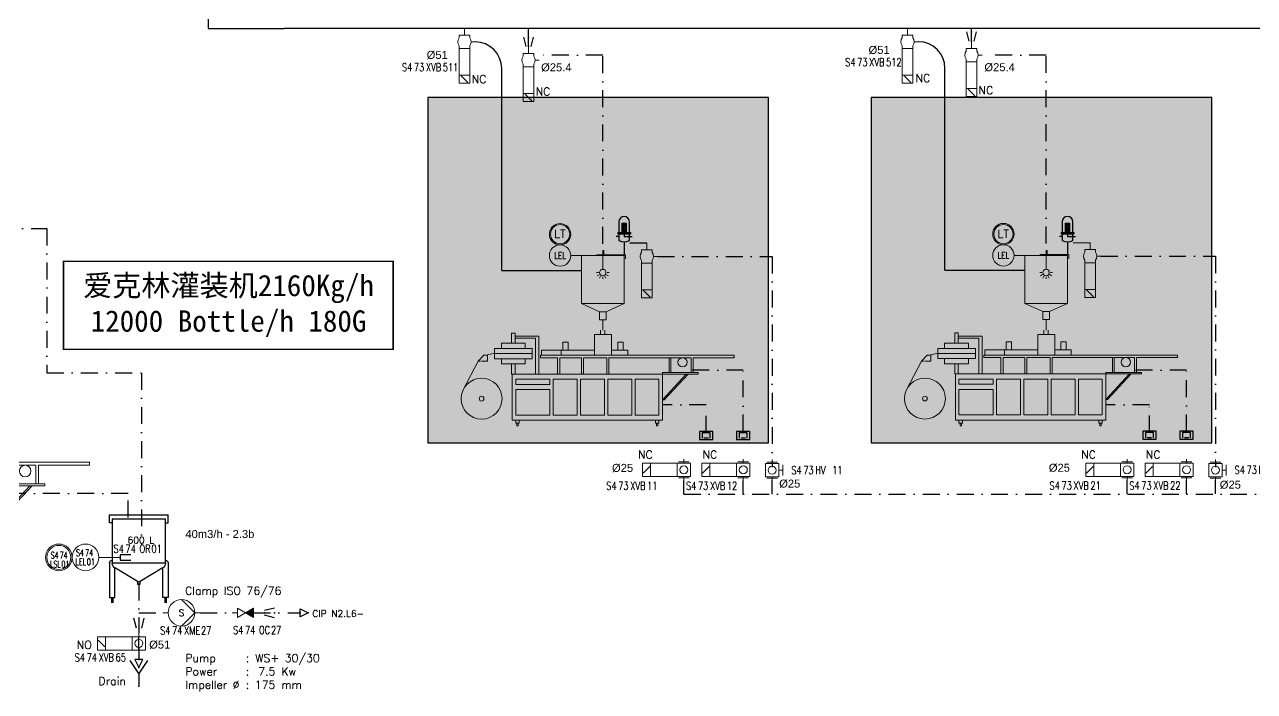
# Model space of a CAD drawing. Header units: inches. Extents: x 17763 to 19852, y 23674 to 24794.
# Drawn here: x 19000 to 19461.1, y 23724.1 to 23974.2 of the extents above; entities that cross this region are included whole.
import ezdxf
from ezdxf.enums import TextEntityAlignment as Align

# ---------------------------------------------------------------- set-up
doc = ezdxf.new("R2010")
doc.units = ezdxf.units.IN
doc.header["$MEASUREMENT"] = 0
doc.linetypes.add('ACAD_ISO02W100', pattern=[15, 12, -3])
doc.linetypes.add('DASHDOT2', pattern=[12.7, 6.35, -3.175, 0, -3.175])
for name, color, linetype, lineweight in [('$31 Equipment', 7, 'Continuous', 9), ('19 Pipe Process', 30, 'Continuous', 30), ('31 Equipment', 7, 'Continuous', 9), ('33 Instruments Labels', 7, 'Continuous', 9), ('AM_0', 7, 'Continuous', 30)]:
    doc.layers.add(name, color=color, linetype=linetype, lineweight=lineweight)
for name, color, linetype in [('DIAMETRE', 7, 'Continuous'), ('MATERIEL-DIVERS', 7, 'Continuous'), ('POMPES-PROCESS', 7, 'Continuous'), ('REPERES', 7, 'Continuous'), ('techn-data', 7, 'Continuous'), ('TEXTES', 7, 'Continuous'), ('TUYAUTERIE-NEP', 4, 'DASHDOT2'), ('TUYAUTERIE-PROCESS', 30, 'Continuous'), ('TXT_FR', 7, 'Continuous'), ('VANNES', 7, 'Continuous'), ('VANNES-PROCESS', 7, 'Continuous')]:
    doc.layers.add(name, color=color, linetype=linetype)
doc.layers.add('FOURNITURE CLIENT', color=7, linetype='Continuous', true_color=0xc8e6e6)
doc.layers.get('REPERES').off()
doc.styles.add('ROMANS', font='ROMANS.SHX')
doc.styles.add('ROMANT', font='romant')
doc.styles.get("Standard").update_dxf_attribs({"font": 'arial.ttf'})
doc.styles.add('USER3', font='ITALIC.SHX', dxfattribs={"bigfont": 'gbcbig.shx'})

# ---------------------------------------------------------------- blocks, each defined once
blk = doc.blocks.new('wqs2qw')
at = {"layer": '31 Equipment'}
for p, q in [((30395.72, 63682.87), (30395.72, 63684.82)), ((30395.72, 63684.82), (30409.35, 63684.82)), ((30416.41, 63684.39), (30396.42, 63684.39)), ((30396.42, 63684.39), (30396.42, 63661.87)), ((30406.37, 63686.77), (30405.98, 63686.77)), ((30405.98, 63686.77), (30405.98, 63684.82)), ((30406.37, 63684.82), (30406.37, 63686.77)), ((30406.43, 63677.94), (30406.43, 63686.44)), ((30416.41, 63661.87), (30416.41, 63684.39)), ((30404.43, 63676.44), (30403.43, 63676.44)), ((30404.7, 63675.44), (30403.83, 63674.94)), ((30405.43, 63674.7), (30404.93, 63673.84)), ((30406.43, 63674.44), (30406.43, 63673.44)), ((30407.43, 63674.7), (30407.93, 63673.84)), ((30408.16, 63675.44), (30409.03, 63674.94)), ((30408.43, 63676.44), (30409.43, 63676.44)), ((30396.42, 63661.87), (30416.41, 63661.87)), ((30404.91, 63658.11), (30396.42, 63661.87)), ((30407.91, 63658.11), (30416.41, 63661.87)), ((30407.91, 63658.11), (30404.91, 63658.11)), ((30404.91, 63654.36), (30404.91, 63658.11)), ((30407.91, 63658.11), (30407.91, 63654.36)), ((30407.91, 63654.36), (30404.91, 63654.36)), ((30406.43, 63654.44), (30406.43, 63649.44)), ((30402.31, 63647.35), (30402.31, 63637.74)), ((30410.31, 63647.35), (30402.31, 63647.35)), ((30405.43, 63649.44), (30405.43, 63647.44)), ((30407.43, 63649.44), (30407.43, 63647.44)), ((30410.31, 63637.74), (30410.31, 63647.35)), ((30436.38, 63646.63), (30447.57, 63646.63)), ((30436.38, 63628.85), (30436.38, 63646.63)), ((30447.57, 63648.07), (30447.57, 63643.27)), ((30449.17, 63648.07), (30447.57, 63648.07)), ((30449.17, 63643.27), (30449.17, 63648.07)), ((30396.95, 63643.86), (30396.95, 63640.1)), ((30399.45, 63643.86), (30396.95, 63643.86)), ((30399.45, 63640.1), (30399.45, 63643.86)), ((30422.69, 63643.86), (30422.69, 63640.1)), ((30425.19, 63643.86), (30422.69, 63643.86)), ((30425.19, 63640.1), (30425.19, 63643.86)), ((30437.98, 63645.67), (30437.98, 63628.85)), ((30447.57, 63645.67), (30437.98, 63645.67)), ((30442.77, 63643.27), (30453.97, 63643.27)), ((30442.77, 63643.27), (30442.77, 63640.86)), ((30447.57, 63643.27), (30442.77, 63643.27)), ((30453.97, 63643.27), (30449.17, 63643.27)), ((30453.97, 63640.86), (30453.97, 63643.27)), ((30344.9, 63637.74), (30378.49, 63637.74)), ((30344.9, 63636.54), (30344.9, 63637.74)), ((30396.71, 63637.74), (30367.13, 63637.74)), ((30435.58, 63637.74), (30391.6, 63637.74)), ((30394.71, 63640.1), (30402.2, 63640.1)), ((30394.71, 63637.85), (30394.71, 63640.1)), ((30402.2, 63640.1), (30399.45, 63640.1)), ((30410.2, 63640.1), (30435.19, 63640.1)), ((30425.94, 63640.1), (30410.2, 63640.1)), ((30425.94, 63637.85), (30425.94, 63640.1)), ((30435.19, 63640.1), (30435.19, 63637.85)), ((30435.58, 63636.54), (30435.58, 63637.74)), ((30457.17, 63640.86), (30439.57, 63640.86)), ((30439.57, 63640.86), (30439.57, 63636.06)), ((30442.77, 63640.86), (30439.57, 63640.86)), ((30439.57, 63638.46), (30457.17, 63638.46)), ((30457.17, 63640.86), (30453.97, 63640.86)), ((30457.17, 63636.06), (30457.17, 63640.86)), ((30457.18, 63638.6), (30457.18, 63638.6)), ((30460.42, 63637.85), (30457.18, 63638.6)), ((30460.52, 63637.74), (30460.52, 63634.86)), ((30462.12, 63637.74), (30460.52, 63637.74)), ((30464.84, 63634.86), (30462.12, 63637.74)), ((30364.09, 63636.54), (30344.9, 63636.54)), ((30364.09, 63629.57), (30364.09, 63636.54)), ((30365.05, 63636.54), (30365.05, 63629.57)), ((30374.49, 63636.54), (30365.05, 63636.54)), ((30368.73, 63636.54), (30396.71, 63636.54)), ((30374.49, 63629.57), (30374.49, 63636.54)), ((30375.29, 63636.54), (30375.29, 63629.57)), ((30378.49, 63636.54), (30375.29, 63636.54)), ((30391.6, 63636.54), (30403.59, 63636.54)), ((30403.59, 63636.54), (30403.59, 63628.85)), ((30404.55, 63636.54), (30415.43, 63636.54)), ((30404.55, 63628.85), (30404.55, 63636.54)), ((30415.43, 63636.54), (30415.43, 63628.85)), ((30416.39, 63636.54), (30426.62, 63636.54)), ((30416.39, 63628.85), (30416.39, 63636.54)), ((30426.62, 63636.54), (30426.62, 63629.33)), ((30427.58, 63636.54), (30435.58, 63636.54)), ((30427.58, 63628.85), (30427.58, 63636.54)), ((30439.57, 63636.06), (30442.77, 63636.06)), ((30453.97, 63636.06), (30442.77, 63636.06)), ((30442.77, 63636.06), (30442.77, 63633.66)), ((30442.77, 63633.66), (30447.57, 63633.66)), ((30447.57, 63633.66), (30449.17, 63633.66)), ((30447.57, 63633.66), (30447.57, 63628.85)), ((30449.17, 63633.66), (30453.97, 63633.66)), ((30449.17, 63628.85), (30449.17, 63633.66)), ((30453.97, 63636.06), (30457.17, 63636.06)), ((30453.97, 63633.66), (30453.97, 63636.06)), ((30460.52, 63634.86), (30463.24, 63634.86)), ((30463.72, 63634.86), (30464.84, 63634.86)), ((30464.84, 63634.86), (30471.88, 63621.4)), ((30361.7, 63629.57), (30378.49, 63629.57)), ((30361.7, 63628.85), (30361.7, 63629.57)), ((30366.49, 63628.85), (30361.7, 63628.85)), ((30365.69, 63628.85), (30367.29, 63628.85)), ((30378.49, 63628.85), (30365.69, 63628.85)), ((30377.69, 63616.84), (30366.49, 63628.85)), ((30367.29, 63628.85), (30378.49, 63616.84)), ((30375.29, 63629.57), (30374.49, 63629.57)), ((30378.49, 63629.57), (30378.49, 63628.85)), ((30378.49, 63628.85), (30388.08, 63628.85)), ((30378.49, 63607.23), (30378.49, 63628.85)), ((30384.88, 63628.85), (30448.85, 63628.85)), ((30403.59, 63628.85), (30404.55, 63628.85)), ((30415.43, 63628.85), (30416.39, 63628.85)), ((30426.62, 63629.33), (30426.62, 63628.85)), ((30437.98, 63628.85), (30436.38, 63628.85)), ((30447.57, 63628.85), (30449.17, 63628.85)), ((30448.85, 63628.85), (30448.85, 63607.23)), ((30380.09, 63626.45), (30391.28, 63626.45)), ((30380.09, 63609.63), (30380.09, 63626.45)), ((30391.28, 63626.45), (30391.28, 63609.63)), ((30392.88, 63626.45), (30404.07, 63626.45)), ((30392.88, 63609.63), (30392.88, 63626.45)), ((30404.07, 63626.45), (30404.07, 63609.63)), ((30405.67, 63626.45), (30405.67, 63609.63)), ((30416.87, 63626.45), (30405.67, 63626.45)), ((30416.87, 63609.63), (30416.87, 63626.45)), ((30418.47, 63626.45), (30418.47, 63609.63)), ((30429.66, 63626.45), (30418.47, 63626.45)), ((30429.66, 63609.63), (30429.66, 63626.45)), ((30431.26, 63626.45), (30447.25, 63626.45)), ((30431.26, 63624.04), (30431.26, 63626.45)), ((30447.25, 63624.04), (30431.26, 63624.04)), ((30447.25, 63626.45), (30447.25, 63624.04)), ((30431.26, 63621.64), (30447.25, 63621.64)), ((30431.26, 63609.63), (30431.26, 63621.64)), ((30447.25, 63621.64), (30447.25, 63609.63)), ((30378.49, 63616.84), (30377.69, 63616.84)), ((30391.28, 63609.63), (30380.09, 63609.63)), ((30404.07, 63609.63), (30392.88, 63609.63)), ((30405.67, 63609.63), (30416.87, 63609.63)), ((30418.47, 63609.63), (30429.66, 63609.63)), ((30447.25, 63609.63), (30431.26, 63609.63)), ((30391.28, 63607.23), (30378.49, 63607.23)), ((30380.09, 63605.78), (30380.09, 63607.23)), ((30381.68, 63605.78), (30380.09, 63605.78)), ((30380.57, 63605.78), (30380.57, 63604.58)), ((30381.2, 63605.78), (30380.57, 63605.78)), ((30380.57, 63604.58), (30381.2, 63604.58)), ((30381.2, 63604.58), (30381.2, 63605.78)), ((30381.68, 63607.23), (30381.68, 63605.78)), ((30448.85, 63607.23), (30384.88, 63607.23)), ((30445.65, 63605.78), (30445.65, 63607.23)), ((30447.25, 63605.78), (30445.65, 63605.78)), ((30446.77, 63605.78), (30446.13, 63605.78)), ((30446.13, 63605.78), (30446.13, 63604.58)), ((30446.13, 63604.58), (30446.77, 63604.58)), ((30446.77, 63604.58), (30446.77, 63605.78)), ((30447.25, 63607.23), (30447.25, 63605.78))]:
    blk.add_line(p, q, dxfattribs=at)
at = {"layer": '31 Equipment', "color": 7}
blk.add_line((30421.43, 63684.44), (30416.43, 63684.44), dxfattribs=at)
at = {"layer": '31 Equipment'}
for centre, radius in [((30426.43, 63694.44), 5), ((30426.43, 63694.44), 4.5), ((30406.43, 63676.44), 1.5), ((30369.05, 63634.38), 2.16), ((30463.24, 63617.32), 9.6), ((30463.24, 63617.32), 1.12)]:
    blk.add_circle(centre, radius, dxfattribs=at)
at = {"layer": '31 Equipment', "color": 7}
blk.add_circle((30426.43, 63684.44), 5, dxfattribs=at)
at = {"layer": '31 Equipment'}
for points in [[(30462.99, 63634.86), (30463.49, 63634.86), (30462.99, 63627.9), (30463.49, 63627.4)], [(30463.49, 63608.18), (30462.99, 63608.68), (30463.49, 63634.86), (30462.99, 63634.86)], [(30462.99, 63627.9), (30463.49, 63627.4), (30448.85, 63627.9), (30448.85, 63627.4)], [(30448.85, 63608.18), (30448.85, 63608.68), (30463.49, 63608.18), (30462.99, 63608.68)]]:
    blk.add_trace(points, dxfattribs=at)
blk = doc.blocks.new('CR')
at = {"color": 7}
for p, q in [((-2.5, 2.5), (2.5, 1.25)), ((2.5, 1.25), (2.5, 1.25)), ((2.5, -1.25), (-2.5, -2.5))]:
    blk.add_line(p, q, dxfattribs=at)
at = {"color": 7, "extrusion": (-1, 0, 0)}
blk.add_point((-2.5, 0), dxfattribs=at)
at = {"color": 7, "extrusion": (1, 0, 0)}
blk.add_point((2.5, 0), dxfattribs=at)
blk = doc.blocks.new('APV-VLV-SSEAT-SW41-3')
at = {"layer": '31 Equipment', "ltscale": 38}
for p, q in [((1.25, 15.25), (-1.25, 12.75)), ((-2, 2.5), (-2, 1.5)), ((2, 2.5), (2, 1.5)), ((2.5, 0), (4, 0)), ((-2, -2.5), (-2, -1.5)), ((2, -2.5), (-2, -2.5)), ((-2, -2.5), (2, -2.5)), ((0, -2.5), (0, -5)), ((2, -2.5), (2, -1.5))]:
    blk.add_line(p, q, dxfattribs=at)
for points in [[(-2, 12.5), (2, 12.5), (2, 15.5), (-2, 15.5)], [(-2, 2.5), (2, 2.5), (2, 12.5), (-2, 12.5)]]:
    blk.add_lwpolyline(points, close=True, dxfattribs=at)
for start, end in [(143.1301, 216.8699), (323.1301, 36.8699)]:
    blk.add_arc((0, 0), 2.5, start, end, dxfattribs=at)
blk = doc.blocks.new('*X56')
at = {"color": 0}
for p, q in [((688.5, 377.37), (691.13, 380)), ((688.5, 378.79), (689.71, 380)), ((688.5, 375.96), (691.5, 378.96)), ((688.5, 374.54), (691.5, 377.54)), ((688.5, 373.13), (691.5, 376.13)), ((689.78, 373), (691.5, 374.72)), ((691.2, 373), (691.5, 373.3))]:
    blk.add_line(p, q, dxfattribs=at)
blk = doc.blocks.new('SAFILT')
for p, q in [((-4, 11), (-4, 3)), ((-1.5, 3), (-1.5, 10)), ((-1.5, 10), (1.5, 10)), ((1.5, 10), (1.5, 3)), ((4, 3), (4, 11)), ((-4, 0), (-6, 0)), ((-4.68, 3), (-4.68, 2)), ((-4.68, 3), (4.68, 3)), ((-4.68, 2), (4.68, 2)), ((-4, 2), (-4, -3)), ((0, 3), (0, 0)), ((0, 0), (6, 0)), ((4, -3), (4, 2)), ((4.68, 3), (4.68, 2)), ((0, -4), (0, -6))]:
    blk.add_line(p, q)
for centre, radius, start, end in [((0, 11), 4, 0, 180), ((0, 4.5), 8.5, 241.92751, 298.07249)]:
    blk.add_arc(centre, radius, start, end)
at = {"xscale": -1}
blk.add_blockref('*X56', (690, -370), dxfattribs=at)
blk.add_blockref('*X56', (-690, -370))
blk = doc.blocks.new('APV-VLVM-BFLY-SVS-1')
at = {"layer": '31 Equipment', "ltscale": 38}
for p, q in [((-2.5, 0), (-4, 0)), ((2.5, 2.5), (-2.5, 2.5)), ((-2.5, 2.5), (-2.5, -2.5)), ((-2, 4), (2, 4)), ((0, 2.5), (0, 4)), ((2.5, -2.5), (2.5, 2.5)), ((2.5, 0), (4, 0)), ((-2.5, -2.5), (2.5, -2.5))]:
    blk.add_line(p, q, dxfattribs=at)
at = {"layer": '31 Equipment'}
for p, q in [((-3, 2), (-3, -2)), ((3, -2), (3, 2))]:
    blk.add_line(p, q, dxfattribs=at)
at = {"layer": '31 Equipment', "ltscale": 38}
blk.add_circle((0, 0), 1.5, dxfattribs=at)
blk = doc.blocks.new('RACCORD')
for p, q in [((-0.5, 2.5), (2.5, 2.5)), ((-0.5, -2.5), (-0.5, 2.5)), ((2.5, 2.5), (2.5, -2.5)), ((2.5, -2.5), (-0.5, -2.5))]:
    blk.add_line(p, q)
at = {"color": 7}
for p, q in [((0, 1.5), (2, 1.5)), ((0, 0.83), (0, -0.83)), ((2, 1.5), (2, -1.5)), ((0, -0.83), (0, -0.83)), ((2, -1.5), (0, -1.5))]:
    blk.add_line(p, q, dxfattribs=at)
blk = doc.blocks.new('REPNORM1')
at = {"layer": 'TEXTES', "style": 'ROMANS', "width": 0.75}
for tag, p in [('ZONE', (-9.75, -1.25)), ('SOUSZONE', (-5.25, -1.25)), ('ELEMENT', (-0.75, -1.25)), ('NUM', (5.59, -1.22))]:
    blk.add_attdef(tag, p, '', height=3, dxfattribs=at)
blk = doc.blocks.new('APV-VLV-BFLY-SVS-3')
at = {"layer": '31 Equipment', "ltscale": 38}
for p, q in [((1.25, 15.25), (-1.25, 12.75)), ((-2.5, 0), (-4, 0)), ((2.5, 2.5), (-2.5, 2.5)), ((-2.5, 2.5), (-2.5, -2.5)), ((2.5, -2.5), (2.5, 2.5)), ((2.5, 0), (4, 0)), ((-2.5, -2.5), (2.5, -2.5))]:
    blk.add_line(p, q, dxfattribs=at)
at = {"layer": '31 Equipment'}
for p, q in [((-3, 2), (-3, -2)), ((3, -2), (3, 2))]:
    blk.add_line(p, q, dxfattribs=at)
at = {"layer": '31 Equipment', "ltscale": 38}
for points in [[(-2.5, 12.5), (2.5, 12.5), (2.5, 15.5), (-2.5, 15.5)], [(-2.5, 2.5), (2.5, 2.5), (2.5, 12.5), (-2.5, 12.5)]]:
    blk.add_lwpolyline(points, close=True, dxfattribs=at)
blk.add_circle((0, 0), 1.5, dxfattribs=at)
blk = doc.blocks.new('FLE23')
at = {"color": 7}
for p, q in [((0, -1.5), (0, 1.5)), ((0, 1.5), (3, 0)), ((3, 0), (0, -1.5))]:
    blk.add_line(p, q, dxfattribs=at)
at = {"layer": 'MATERIEL-DIVERS', "color": 2}
for p in [(0, 0), (3, 0)]:
    blk.add_point(p, dxfattribs=at)
at = {"layer": 'MATERIEL-DIVERS', "color": 7, "extrusion": (-1, 0, 0)}
blk.add_point((0, 0), dxfattribs=at)
at = {"layer": 'MATERIEL-DIVERS', "color": 7, "extrusion": (1, 0, 0)}
blk.add_point((3, 0), dxfattribs=at)
blk = doc.blocks.new('EGOUT')
at = {"color": 7}
for p, q in [((-3.2, 9.61), (0, 4.81)), ((0, 4.81), (3.2, 9.61)), ((0, 4.81), (0, 0))]:
    blk.add_line(p, q, dxfattribs=at)
at = {"color": 7, "extrusion": (0, -1, 0)}
blk.add_point((0, 0), dxfattribs=at)
at = {"layer": 'POMPES-PROCESS', "style": 'ROMANS'}
blk.add_attdef('EGOUT', text='', height=3, dxfattribs=at).set_placement((0, -4), align=Align.MIDDLE)
blk = doc.blocks.new('APV-FCE-NRV-GEN-1')
at = {"layer": '31 Equipment'}
h = blk.add_hatch(dxfattribs=at)
h.set_pattern_fill('ANSI31', color=256, scale=0.01, style=0)
h.set_pattern_definition([(45, (0, 0), (-0.02245064, 0.02245064), [])])
h.paths.add_polyline_path([(3, 1.75), (3, -1.75), (0, 0)])
at = {"layer": '31 Equipment', "linetype": 'ACAD_ISO02W100', "ltscale": 38}
for p, q in [((-3, 0), (-5, 0)), ((0, 0), (-3, 1.75)), ((-3, 1.75), (-3, -1.75)), ((0, 0), (-3, -1.75)), ((0, 0), (3, 1.75)), ((0, 0), (3, -1.75)), ((3, 1.75), (3, -1.75)), ((3, 0), (5, 0))]:
    blk.add_line(p, q, dxfattribs=at)
blk = doc.blocks.new('APV-INS-M-L-LE2')
at = {"layer": '31 Equipment', "color": 7}
blk.add_line((5, 0), (13, 0), dxfattribs=at)
at = {"layer": '31 Equipment', "lineweight": 25}
blk.add_lwpolyline([(17, 1), (13, 1), (13, 0), (13, -1), (17, -1)], dxfattribs=at)
at = {"layer": '31 Equipment', "color": 7}
blk.add_circle((0, 0), 5, dxfattribs=at)
at = {"layer": '33 Instruments Labels', "style": 'ROMANS', "width": 0.8}
blk.add_attdef('LE?', text='', height=3, dxfattribs=at).set_placement((0, 0), align=Align.MIDDLE)
blk = doc.blocks.new('BACONC2')
at = {"color": 7}
for p, q in [((-9.99, 14.84), (-9.99, 31.46)), ((-9.99, 31.45), (9.99, 31.45)), ((9.98, 31.46), (9.98, 14.84)), ((-11, 15), (-11, 2)), ((9.98, 15), (-10, 15)), ((11, 15), (11, 2)), ((-9, 2), (-9, 13.1)), ((-8.77, 13), (-0.5, 8)), ((0.5, 8), (8.76, 13)), ((9, 2), (9, 13.1)), ((-0.5, 7), (-0.5, 8)), ((0.5, 8), (-0.5, 8)), ((0.5, 7), (-0.5, 7)), ((0.5, 8), (0.5, 7)), ((-11, 2), (-9, 2)), ((11, 2), (9, 2))]:
    blk.add_line(p, q, dxfattribs=at)
at = {"color": 7, "const_width": 1}
for points in [[(-10, 2), (-10, 0)], [(10, 2), (10, 0)]]:
    blk.add_lwpolyline(points, dxfattribs=at)
at = {"color": 7}
for centre, radius, start, end in [((-10, 15), 1, 90, 180), ((-7.99, 14.84), 2, 180, 247.0717), ((7.98, 14.84), 2, 292.9479, 0), ((10, 15), 1, 0, 90)]:
    blk.add_arc(centre, radius, start, end, dxfattribs=at)
at = {"color": 7, "extrusion": (0, -1, 0)}
blk.add_point((0, 7), dxfattribs=at)
at = {"layer": 'TUYAUTERIE-NEP', "color": 2}
blk.add_point((0, 7), dxfattribs=at)
at = {"layer": 'TUYAUTERIE-NEP', "color": 7, "extrusion": (0, -1, 0)}
blk.add_point((0, 7), dxfattribs=at)
at = {"layer": 'VANNES-PROCESS'}
for p, q in [((11, 33), (-11, 33)), ((-11, 30), (-11, 33)), ((11, 30), (11, 33)), ((-10, 30), (-11, 30)), ((10, 30), (11, 30))]:
    blk.add_line(p, q, dxfattribs=at)
blk = doc.blocks.new('APV-PMP-GEN-CENTRI-1')
at = {"layer": '31 Equipment', "ltscale": 38}
for p, q in [((5, 0), (0, 5)), ((-5, 0), (-7, 0)), ((5, 0), (0, -5)), ((5, 0), (7, 0))]:
    blk.add_line(p, q, dxfattribs=at)
blk.add_circle((0, 0), 5, dxfattribs=at)
at = {"layer": '31 Equipment', "style": 'ROMANT', "flags": 8}
blk.add_attdef('I', text='', height=2.5, dxfattribs=at).set_placement((0, 0), align=Align.MIDDLE)
blk = doc.blocks.new('APV-INS-F-L-LS')
at = {"layer": '31 Equipment'}
for radius in [5, 4.5]:
    blk.add_circle((0, 0), radius, dxfattribs=at)
at = {"layer": '33 Instruments Labels', "style": 'ROMANS', "width": 0.8}
blk.add_attdef('LS?', text='', height=3, dxfattribs=at).set_placement((0, 0), align=Align.MIDDLE)
blk = doc.blocks.new('REPNORM')
at = {"layer": 'TEXTES', "style": 'ROMANS', "width": 0.75}
for tag, p in [('ZONE', (-9.75, -1.25)), ('SOUSZONE', (-5.25, -1.25)), ('ELEMENT', (0, -1.25)), ('NUM', (4.5, -1.25))]:
    blk.add_attdef(tag, p, '', height=3, dxfattribs=at)
blk = doc.blocks.new('REPINS2')
at = {"layer": 'TEXTES', "style": 'ROMANS', "width": 0.7}
for tag, p in [('ZONE', (-3.35, 0.8)), ('SOUSZONE', (0.05, 0.8)), ('NUM', (0.7, -2.6))]:
    blk.add_attdef(tag, p, '', height=2.5, dxfattribs=at)
blk.add_attdef('ELEMENT', text='', height=2.5, dxfattribs=at).set_placement((-1.56, -2.59), align=Align.CENTER)
blk = doc.blocks.new('FLE23-A')
at = {"color": 7}
for p, q in [((0, 1.5), (-3, 0)), ((-3, 0), (0, -1.5)), ((0, -1.5), (0, 1.5))]:
    blk.add_line(p, q, dxfattribs=at)
at = {"layer": 'MATERIEL-DIVERS', "color": 7, "extrusion": (-1, 0, 0)}
blk.add_point((-3, 0), dxfattribs=at)
at = {"layer": 'MATERIEL-DIVERS', "color": 2}
for p in [(-3, 0), (0, 0)]:
    blk.add_point(p, dxfattribs=at)
at = {"layer": 'MATERIEL-DIVERS', "color": 7, "extrusion": (1, 0, 0)}
blk.add_point((0, 0), dxfattribs=at)
blk = doc.blocks.new('TEXT-PUMP_caract_ANGLAIS')
at = {"layer": 'techn-data', "style": 'ROMANS'}
for s, p in [('Pump', (-22, 9)), ('Power', (-22, 4)), ('Kw', (14, 4)), ('Impeller %%C', (-22, -1)), ('mm', (14, -1))]:
    blk.add_text(s, height=3, dxfattribs=at).set_placement(p)
for p in [(2, 9), (2, 4), (2, -1)]:
    blk.add_text(':', height=3, dxfattribs=at).set_placement(p, align=Align.RIGHT)
blk.add_attdef('Type', (4.23, 9), '', height=3, dxfattribs=at)
for tag, p in [('Pui', (11.76, 4)), ('Dia', (11.76, -1))]:
    blk.add_attdef(tag, text='', height=3, dxfattribs=at).set_placement(p, align=Align.RIGHT)
blk = doc.blocks.new('APV-VLV-BFLY-SV-4')
at = {"layer": '31 Equipment', "ltscale": 38}
for p, q in [((1.25, 15.25), (-1.25, 12.75)), ((2.5, 2.5), (-2.5, 2.5)), ((-2.5, 2.5), (-2.5, -2.5)), ((2.5, -2.5), (2.5, 2.5)), ((-2.5, -2.5), (2.5, -2.5))]:
    blk.add_line(p, q, dxfattribs=at)
at = {"layer": '31 Equipment'}
for p, q in [((-4, 0), (-2.5, 0)), ((2.5, 0), (4, 0))]:
    blk.add_line(p, q, dxfattribs=at)
at = {"layer": '31 Equipment', "lineweight": 30}
blk.add_line((-2.5, 0), (2.5, 0), dxfattribs=at)
at = {"layer": '31 Equipment', "ltscale": 38}
for points in [[(-2.5, 12.5), (2.5, 12.5), (2.5, 15.5), (-2.5, 15.5)], [(-2.5, 2.5), (2.5, 2.5), (2.5, 12.5), (-2.5, 12.5)]]:
    blk.add_lwpolyline(points, close=True, dxfattribs=at)
blk.add_circle((0, 0), 1.5, dxfattribs=at)

msp = doc.modelspace()

# ---------------------------------------------------------------- hatches: boundary and pattern name
at = {"layer": 'FOURNITURE CLIENT'}
h = msp.add_hatch(color=256, dxfattribs=at)
h.dxf.hatch_style = 1
h.paths.add_polyline_path([(19151.15, 23946.85), (19151.15, 23817.31), (19278.92, 23817.31), (19278.92, 23946.85)])
h = msp.add_hatch(color=256, dxfattribs=at)
h.dxf.hatch_style = 1
h.paths.add_polyline_path([(19317.36, 23946.9), (19317.36, 23817.36), (19445.12, 23817.36), (19445.12, 23946.9)])

# ---------------------------------------------------------------- linework, layer by layer
at = {"layer": '19 Pipe Process', "ltscale": 2}
for p, q in [((19188.86, 23965.9), (19188.86, 23972.8)), ((19355.06, 23967.8), (19355.06, 23972.8)), ((19178.86, 23930.03), (19178.86, 23957.76)), ((19345.06, 23930.08), (19345.06, 23957.8)), ((19178.86, 23882.03), (19178.86, 23930.03)), ((19345.06, 23882.08), (19345.06, 23930.08)), ((19178.86, 23882.03), (19208.86, 23882.03)), ((19345.06, 23882.08), (19375.06, 23882.08))]:
    msp.add_line(p, q, dxfattribs=at)
at = {"layer": '19 Pipe Process'}
msp.add_lwpolyline([(19365.24, 24379.67), (19426.65, 24379.67), (19426.65, 24359.25), (19365.24, 24359.25), (19365.24, 24336.07), (19068.79, 24336.07), (19068.79, 23972.8), (19097.33, 23972.8)], dxfattribs=at)
at = {"layer": '19 Pipe Process', "ltscale": 2}
msp.add_lwpolyline([(19717.38, 23972.8), (19097.33, 23972.8)], dxfattribs=at)
at = {"layer": '19 Pipe Process'}
for centre in [(19168.86, 23957.76), (19335.06, 23957.8)]:
    msp.add_arc(centre, 10, 0, 90, dxfattribs=at)
at = {"layer": '31 Equipment', "const_width": 0.56}
msp.add_lwpolyline([(19014.55, 23852.43), (19014.55, 23885.44), (19138.19, 23885.44), (19138.19, 23852.43)], close=True, dxfattribs=at)
at = {"layer": 'AM_0'}
for points in [[(19151.15, 23946.85), (19151.15, 23817.31), (19278.92, 23817.31), (19278.92, 23817.31), (19278.92, 23817.31), (19278.92, 23946.85), (19151.15, 23946.85)], [(19317.36, 23946.9), (19317.36, 23817.36), (19445.12, 23817.36), (19445.12, 23817.36), (19445.12, 23817.36), (19445.12, 23946.9), (19317.36, 23946.9)]]:
    msp.add_lwpolyline(points, dxfattribs=at)
at = {"layer": 'TUYAUTERIE-NEP'}
for p, q in [((19216.82, 23962.76), (19192.86, 23962.76)), ((19216.82, 23892.03), (19216.82, 23962.76)), ((19383.02, 23962.8), (19359.06, 23962.8)), ((19383.02, 23892.08), (19383.02, 23962.8)), ((19233.27, 23892.26), (19224.78, 23892.22)), ((19224.78, 23891.72), (19224.78, 23887.89)), ((19399.47, 23892.3), (19390.98, 23892.27)), ((19390.98, 23891.77), (19390.98, 23887.94)), ((19237.27, 23887.26), (19280.25, 23887.26)), ((19280.25, 23887.26), (19280.25, 23808.21)), ((19403.47, 23887.3), (19446.45, 23887.3)), ((19446.45, 23887.3), (19446.45, 23808.25)), ((19269.46, 23844.53), (19247.86, 23844.53)), ((19269.46, 23821.61), (19269.46, 23844.53)), ((19435.67, 23844.58), (19414.06, 23844.58)), ((19435.67, 23821.66), (19435.67, 23844.58)), ((19043.78, 23843.56), (19043.82, 23778.79)), ((19255.52, 23831.57), (19239.12, 23831.57)), ((19255.52, 23821.12), (19255.52, 23831.57)), ((19421.72, 23831.62), (19405.33, 23831.62)), ((19421.72, 23821.17), (19421.72, 23831.62)), ((19247.14, 23798.12), (19247.14, 23803.2)), ((19269.46, 23798.12), (19269.46, 23803.2)), ((19280.25, 23798.12), (19280.25, 23803.2)), ((19413.34, 23798.17), (19413.34, 23803.25)), ((19435.67, 23798.17), (19435.67, 23803.25)), ((19446.45, 23798.17), (19446.45, 23803.25)), ((19038.82, 23798.29), (18991.82, 23798.29)), ((19038.82, 23789.29), (19038.82, 23798.29)), ((19247.14, 23798.02), (19776.6, 23798.17)), ((19042.82, 23764.58), (19042.82, 23746.08)), ((19042.82, 23753.58), (19051.82, 23753.58)), ((19065.82, 23753.58), (19078.82, 23753.58)), ((19085.82, 23753.58), (19103.32, 23753.58)), ((19042.82, 23740.58), (19042.82, 23736.04))]:
    msp.add_line(p, q, dxfattribs=at)
msp.add_lwpolyline([(18964.07, 23897.75), (19008.31, 23897.75), (19008.31, 23843.56), (19043.78, 23843.56)], dxfattribs=at)

# ---------------------------------------------------------------- block references
at = {"layer": '$31 Equipment'}
ref = msp.add_blockref('wqs2qw', (43541.91, -27059.96), dxfattribs=dict(at, xscale=-0.8, yscale=0.8, zscale=0.8))
ref.add_attrib('LE?', 'LEL', dxfattribs={"layer": '33 Instruments Labels', "height": 2.4, "style": 'ROMANS', "width": 0.8}).set_placement((19200.77, 23887.59), align=Align.MIDDLE)
ref = msp.add_blockref('wqs2qw', (43708.12, -27059.92), dxfattribs=dict(at, xscale=-0.8, yscale=0.8, zscale=0.8))
ref.add_attrib('LE?', 'LEL', dxfattribs={"layer": '33 Instruments Labels', "height": 2.4, "style": 'ROMANS', "width": 0.8}).set_placement((19366.97, 23887.63), align=Align.MIDDLE)
ref = msp.add_blockref('wqs2qw', (49369.25, -39827.64), dxfattribs=dict(at, xscale=-1))
ref.add_attrib('LE?', 'LE?', dxfattribs={"layer": '33 Instruments Labels', "height": 3, "rotation": 90, "style": 'ROMANS', "width": 0.8}).set_placement((18942.82, 23856.79), align=Align.MIDDLE)
at = {"rotation": 90.00000000000001}
msp.add_blockref('APV-VLV-BFLY-SV-4', (19042.82, 23742.08), dxfattribs=at)
at = {"layer": '31 Equipment'}
msp.add_blockref('APV-PMP-GEN-CENTRI-1', (19058.82, 23753.58), dxfattribs=at).add_auto_attribs({'I': 'S'})
at = {"layer": '33 Instruments Labels', "xscale": -1}
msp.add_blockref('APV-INS-F-L-LS', (19012.82, 23774.36), dxfattribs=at)
at = {"layer": '33 Instruments Labels'}
msp.add_blockref('APV-INS-M-L-LE2', (19022.82, 23774.36), dxfattribs=at)
msp.add_blockref('APV-INS-M-L-LE2', (19022.82, 23774.36), dxfattribs=at)
at = {"layer": 'MATERIEL-DIVERS', "xscale": 0.7, "yscale": 0.7, "zscale": 0.7, "rotation": 270}
for p in [(19188.86, 23967.8), (19355.06, 23969.7)]:
    msp.add_blockref('CR', p, dxfattribs=at)
at = {"layer": 'MATERIEL-DIVERS', "xscale": 0.5, "yscale": 0.5, "zscale": 0.5}
for p in [(19224.78, 23894.72), (19390.98, 23894.77)]:
    msp.add_blockref('SAFILT', p, dxfattribs=at)
at = {"layer": 'MATERIEL-DIVERS', "xscale": -1}
for name, p, rotation in [('RACCORD', (19255.52, 23819.12), 270), ('RACCORD', (19269.46, 23819.12), 270), ('RACCORD', (19421.72, 23819.17), 270), ('RACCORD', (19435.66, 23819.17), 270), ('APV-FCE-NRV-GEN-1', (19082.82, 23753.58), 180), ('FLE23', (19042.82, 23736.04), 90)]:
    msp.add_blockref(name, p, dxfattribs=dict(at, rotation=rotation))
for name, p in [('BACONC2', (19042.82, 23757.29)), ('FLE23-A', (19103.32, 23753.58))]:
    msp.add_blockref(name, p, dxfattribs=at)
at = {"layer": 'MATERIEL-DIVERS'}
ref = msp.add_blockref('EGOUT', (19042.82, 23726.04), dxfattribs=dict(at, xscale=-1))
ref.add_attrib('EGOUT', 'Drain', dxfattribs={"layer": 'POMPES-PROCESS', "height": 3, "style": 'ROMANS'}).set_placement((19032.82, 23728.04), align=Align.MIDDLE)
at = {"layer": 'REPERES'}
for name, p, values in [('REPNORM1', (19151.21, 23957.94), {'ZONE': 'S4', 'SOUSZONE': '73', 'ELEMENT': 'XVB', 'NUM': '511'}), ('REPNORM1', (19317.41, 23959.85), {'ZONE': 'S4', 'SOUSZONE': '73', 'ELEMENT': 'XVB', 'NUM': '512'}), ('REPNORM1', (19297.2, 23806.85), {'ZONE': 'S4', 'SOUSZONE': '73', 'ELEMENT': 'HV', 'NUM': '11'}), ('REPNORM1', (19463.4, 23806.9), {'ZONE': 'S4', 'SOUSZONE': '73', 'ELEMENT': 'HV', 'NUM': '21'}), ('REPNORM1', (19227.81, 23800.97), {'ZONE': 'S4', 'SOUSZONE': '73', 'ELEMENT': 'XVB', 'NUM': '11'}), ('REPNORM1', (19257.71, 23800.97), {'ZONE': 'S4', 'SOUSZONE': '73', 'ELEMENT': 'XVB', 'NUM': '12'}), ('REPNORM1', (19394.02, 23801.02), {'ZONE': 'S4', 'SOUSZONE': '73', 'ELEMENT': 'XVB', 'NUM': '21'}), ('REPNORM1', (19423.92, 23801.02), {'ZONE': 'S4', 'SOUSZONE': '73', 'ELEMENT': 'XVB', 'NUM': '22'}), ('REPNORM', (19043.07, 23777.34), {'ZONE': 'S4', 'SOUSZONE': '74', 'ELEMENT': 'OR', 'NUM': '01'}), ('REPINS2', (19013.09, 23773.11), {'ZONE': 'S4', 'SOUSZONE': '74', 'NUM': '01', 'ELEMENT': 'LSL'}), ('REPINS2', (19022.62, 23774.04), {'ZONE': 'S4', 'SOUSZONE': '74', 'NUM': '01', 'ELEMENT': 'LEL'}), ('REPNORM1', (19060.55, 23746.67), {'ZONE': 'S4', 'SOUSZONE': '74', 'ELEMENT': 'XME', 'NUM': '27'}), ('REPNORM', (19087.87, 23746.86), {'ZONE': 'S4', 'SOUSZONE': '74', 'ELEMENT': 'OC', 'NUM': '27'}), ('REPNORM1', (19028.51, 23736.55), {'ZONE': 'S4', 'SOUSZONE': '74', 'ELEMENT': 'XVB', 'NUM': '65'})]:
    msp.add_blockref(name, p, dxfattribs=at).add_auto_attribs(values)
at = {"layer": 'TUYAUTERIE-PROCESS'}
msp.add_blockref('TEXT-PUMP_caract_ANGLAIS', (19082.24, 23726.08), dxfattribs=at).add_auto_attribs({'Dia': '175', 'Pui': '7.5', 'Type': 'WS+ 30/30'})
at = {"layer": 'VANNES', "xscale": -1}
for name, p, rotation in [('APV-VLV-SSEAT-SW41-3', (19164.86, 23967.76), 180), ('APV-VLV-SSEAT-SW41-3', (19331.06, 23967.8), 180), ('APV-VLV-SSEAT-SW41-3', (19188.86, 23960.9), 180), ('APV-VLV-SSEAT-SW41-3', (19355.06, 23962.8), 180), ('APV-VLV-SSEAT-SW41-3', (19233.27, 23887.26), 180), ('APV-VLV-SSEAT-SW41-3', (19399.47, 23887.3), 180), ('APV-VLV-BFLY-SVS-3', (19247.14, 23807.2), 90), ('APV-VLV-BFLY-SVS-3', (19269.46, 23807.2), 90), ('APV-VLV-BFLY-SVS-3', (19413.34, 23807.25), 90), ('APV-VLV-BFLY-SVS-3', (19435.67, 23807.25), 90)]:
    msp.add_blockref(name, p, dxfattribs=dict(at, rotation=rotation))
at = {"layer": 'VANNES', "rotation": 270}
for p in [(19280.25, 23807.05), (19446.45, 23807.1)]:
    msp.add_blockref('APV-VLVM-BFLY-SVS-1', p, dxfattribs=at)
at = {"layer": 'VANNES-PROCESS', "xscale": 0.75, "yscale": 0.75, "zscale": 0.75}
for p, rotation in [((19042.82, 23749.67), 270), ((19091.82, 23753.58), 180)]:
    msp.add_blockref('CR', p, dxfattribs=dict(at, rotation=rotation))

# ---------------------------------------------------------------- texts
at = {"layer": '31 Equipment', "style": 'ROMANS'}
msp.add_text('600 L', height=2.5, dxfattribs=at).set_placement((19043.56, 23780.83), align=Align.MIDDLE_CENTER)
msp.add_text('CIP N2.L6-', height=2.5, dxfattribs=at).set_placement((19107.87, 23752.01))
at = {"layer": '31 Equipment', "insert": (19076.44, 23868.71), "char_height": 8, "width": 131.8643, "attachment_point": 5, "style": 'USER3'}
msp.add_mtext('{\\fSimSun|b0|i0|c134|p2;爱克林灌装机216\\fSimSun|b0|i0|c0|p2;0\\fSimSun|b0|i0|c134|p2;Kg/h\\P12\\fSimSun|b0|i0|c0|p2;0\\fSimSun|b0|i0|c134|p2;00 Bottle/h 180G}', dxfattribs=at)
at = {"layer": 'DIAMETRE'}
for s, p in [('%%C51', (19150.72, 23961.35)), ('%%C51', (19316.41, 23963.21)), ('%%C25.4', (19193.64, 23956.68)), ('%%C25.4', (19359.84, 23956.73)), ('%%C25', (19220.21, 23806.43)), ('%%C25', (19384, 23806.49)), ('%%C25', (19282.91, 23800.54)), ('%%C25', (19448.1, 23800.13)), ('40m3/h - 2.3b', (19060.27, 23781.62)), ('%%C51', (19046.68, 23740.14))]:
    msp.add_text(s, height=3, dxfattribs=at).set_placement(p)
at = {"layer": 'TEXTES', "style": 'ROMANS'}
for s, p in [('NC', (19167.63, 23952.26)), ('NC', (19334.05, 23952.65)), ('NC', (19191.59, 23947.56)), ('NC', (19357.62, 23948.1)), ('NC', (19229.97, 23811.39)), ('NC', (19254.17, 23811.39)), ('NC', (19396.17, 23811.39)), ('NC', (19420.37, 23811.39)), ('NO', (19019.52, 23740.04))]:
    msp.add_text(s, height=3, dxfattribs=at).set_placement(p)
at = {"layer": 'TXT_FR', "style": 'ROMANS'}
for p in [(19200.69, 23894.2), (19366.9, 23894.24)]:
    msp.add_text('LT', height=3, dxfattribs=at).set_placement(p, align=Align.CENTER)
msp.add_text('Clamp ISO 76/76', height=3, dxfattribs=at).set_placement((19060.15, 23760.35))

doc.saveas('drawing.dxf')
